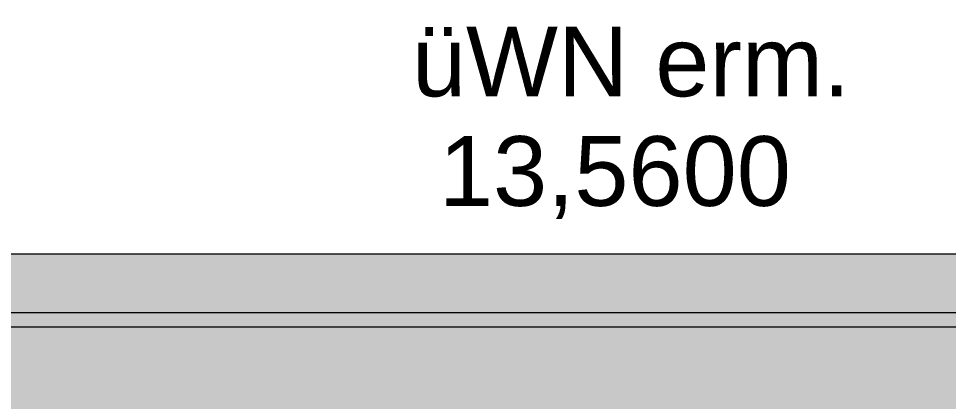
# Model space of a CAD drawing. Header units: metres. Extents: x -3 to 171, y -23 to 41.
# Drawn here: x 10.376 to 11.709, y -0.61 to -0.061 of the extents above; entities that cross this region are included whole.
import ezdxf

# ---------------------------------------------------------------- set-up
doc = ezdxf.new("R2010")
doc.units = ezdxf.units.M
doc.header["$MEASUREMENT"] = 0
doc.linetypes.add('Schnittlinie', pattern=[0.006, 0.003, -0.0015, 0, -0.0015])
for name, color, linetype in [('6._Dach PP STG1_1_310 Dachkonstruktion massiv', 7, 'Continuous'), ('6._Dach PP STG1_1_320 Dachstuhl', 7, 'Continuous'), ('6._Dach PP STG1_1_330 Dachaufbau', 7, 'Continuous'), ('6._Dach PP STG1_1_851 Marker Schnitt', 7, 'Continuous'), ('6._Dach PP STG1_1_910 Allgemein Lageplan Höhen', 7, 'Continuous')]:
    doc.layers.add(name, color=color, linetype=linetype)
doc.styles.add('ERSTELLTER_STIL_1', font='arial.ttf')

msp = doc.modelspace()

# ---------------------------------------------------------------- hatches: boundary and pattern name
at = {"layer": '6._Dach PP STG1_1_330 Dachaufbau', "linetype": 'Continuous', "lineweight": 0, "true_color": 0x000000}
h = msp.add_hatch(color=18, dxfattribs=at)
h.paths.add_polyline_path([(6.325, -0.3985), (6.325, -1.5115), (12.655, -1.5115), (12.655, -0.3985)])
h.paths.add_polyline_path([(7.8083, -1.2417), (7.8083, -0.7322), (11.1683, -0.7322), (11.1683, -1.2417)], flags=0)

# ---------------------------------------------------------------- linework, layer by layer
at = {"layer": '6._Dach PP STG1_1_310 Dachkonstruktion massiv', "color": 7, "linetype": 'Continuous', "lineweight": 18, "ltscale": 1000, "flags": 128}
msp.add_lwpolyline([(6.635, -0.5036), (12.525, -0.5036)], dxfattribs=at)
at = {"layer": '6._Dach PP STG1_1_320 Dachstuhl', "color": 7, "linetype": 'Continuous', "lineweight": 18, "ltscale": 1000, "flags": 128}
msp.add_lwpolyline([(6.455, -0.4827), (6.8077, -0.4827), (12.1723, -0.4827), (12.525, -0.4827)], dxfattribs=at)
at = {"layer": '6._Dach PP STG1_1_330 Dachaufbau', "color": 7, "linetype": 'Continuous', "lineweight": 18, "ltscale": 1000, "flags": 128}
msp.add_lwpolyline([(6.325, -0.3985), (12.655, -0.3985)], dxfattribs=at)
at = {"layer": '6._Dach PP STG1_1_851 Marker Schnitt', "color": 7, "linetype": 'Schnittlinie', "lineweight": 13, "ltscale": 1000}
msp.add_line((11.13, 4.805), (11.13, -5.7741), dxfattribs=at)

# ---------------------------------------------------------------- texts
at = {"layer": '6._Dach PP STG1_1_910 Allgemein Lageplan Höhen', "color": 190, "linetype": 'Continuous', "lineweight": 0, "true_color": 0x9900ff, "char_height": 0.1, "attachment_point": 1, "style": 'ERSTELLTER_STIL_1'}
for s, insert in [('\\A1;{\\pql;\\fArial|b0|i0|c0|p0;\\W1.000000;üWN erm.}', (10.94, -0.0729)), ('\\A1;{\\pql;\\fArial|b0|i0|c0|p0;\\W1.000000; 13,5600}', (10.94, -0.23))]:
    msp.add_mtext(s, dxfattribs=dict(at, insert=insert))

doc.saveas('drawing.dxf')
